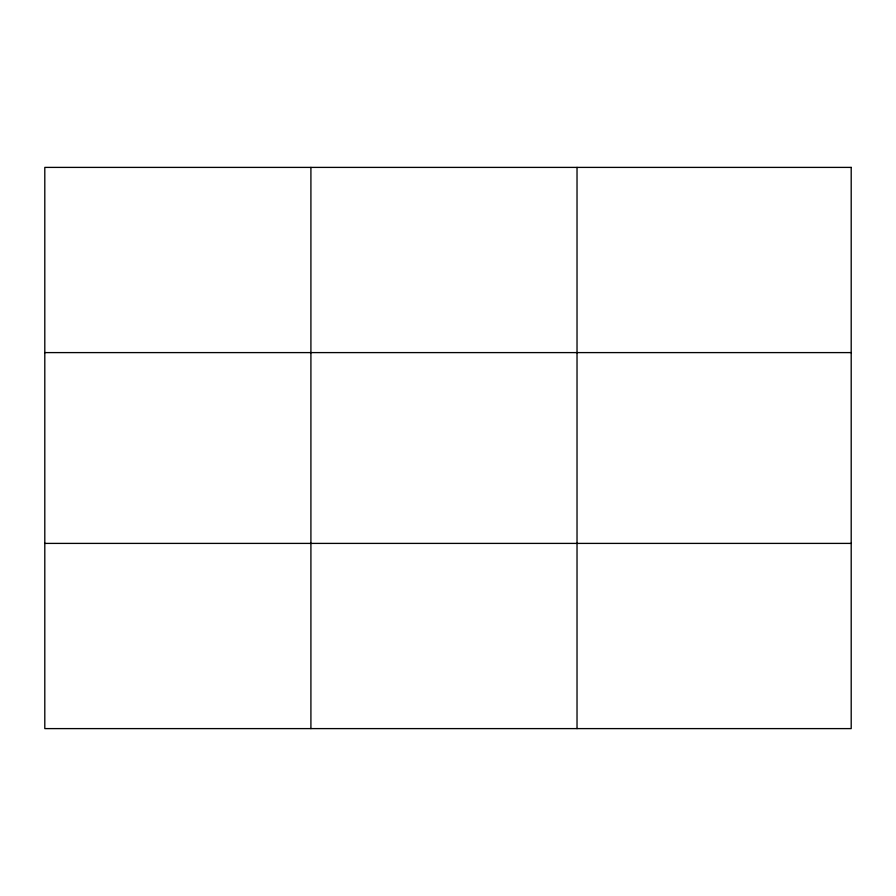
<?xml version="1.0" encoding="UTF-8"?>
<svg xmlns="http://www.w3.org/2000/svg" width="896" height="896" viewBox="0 0 896 896"><rect width="100%" height="100%" fill="white"/><g stroke="black" fill="none" stroke-linecap="round" stroke-linejoin="round"><path stroke-width="1.34" d="M310.912 728.605L310.912 167.395M44.8 352.598L851.2 352.598M44.8 543.402L851.2 543.402M577.024 167.395L577.024 728.605M851.2 167.395L851.2 728.605L44.8 728.605L44.8 167.395L851.2 167.395"/></g></svg>
